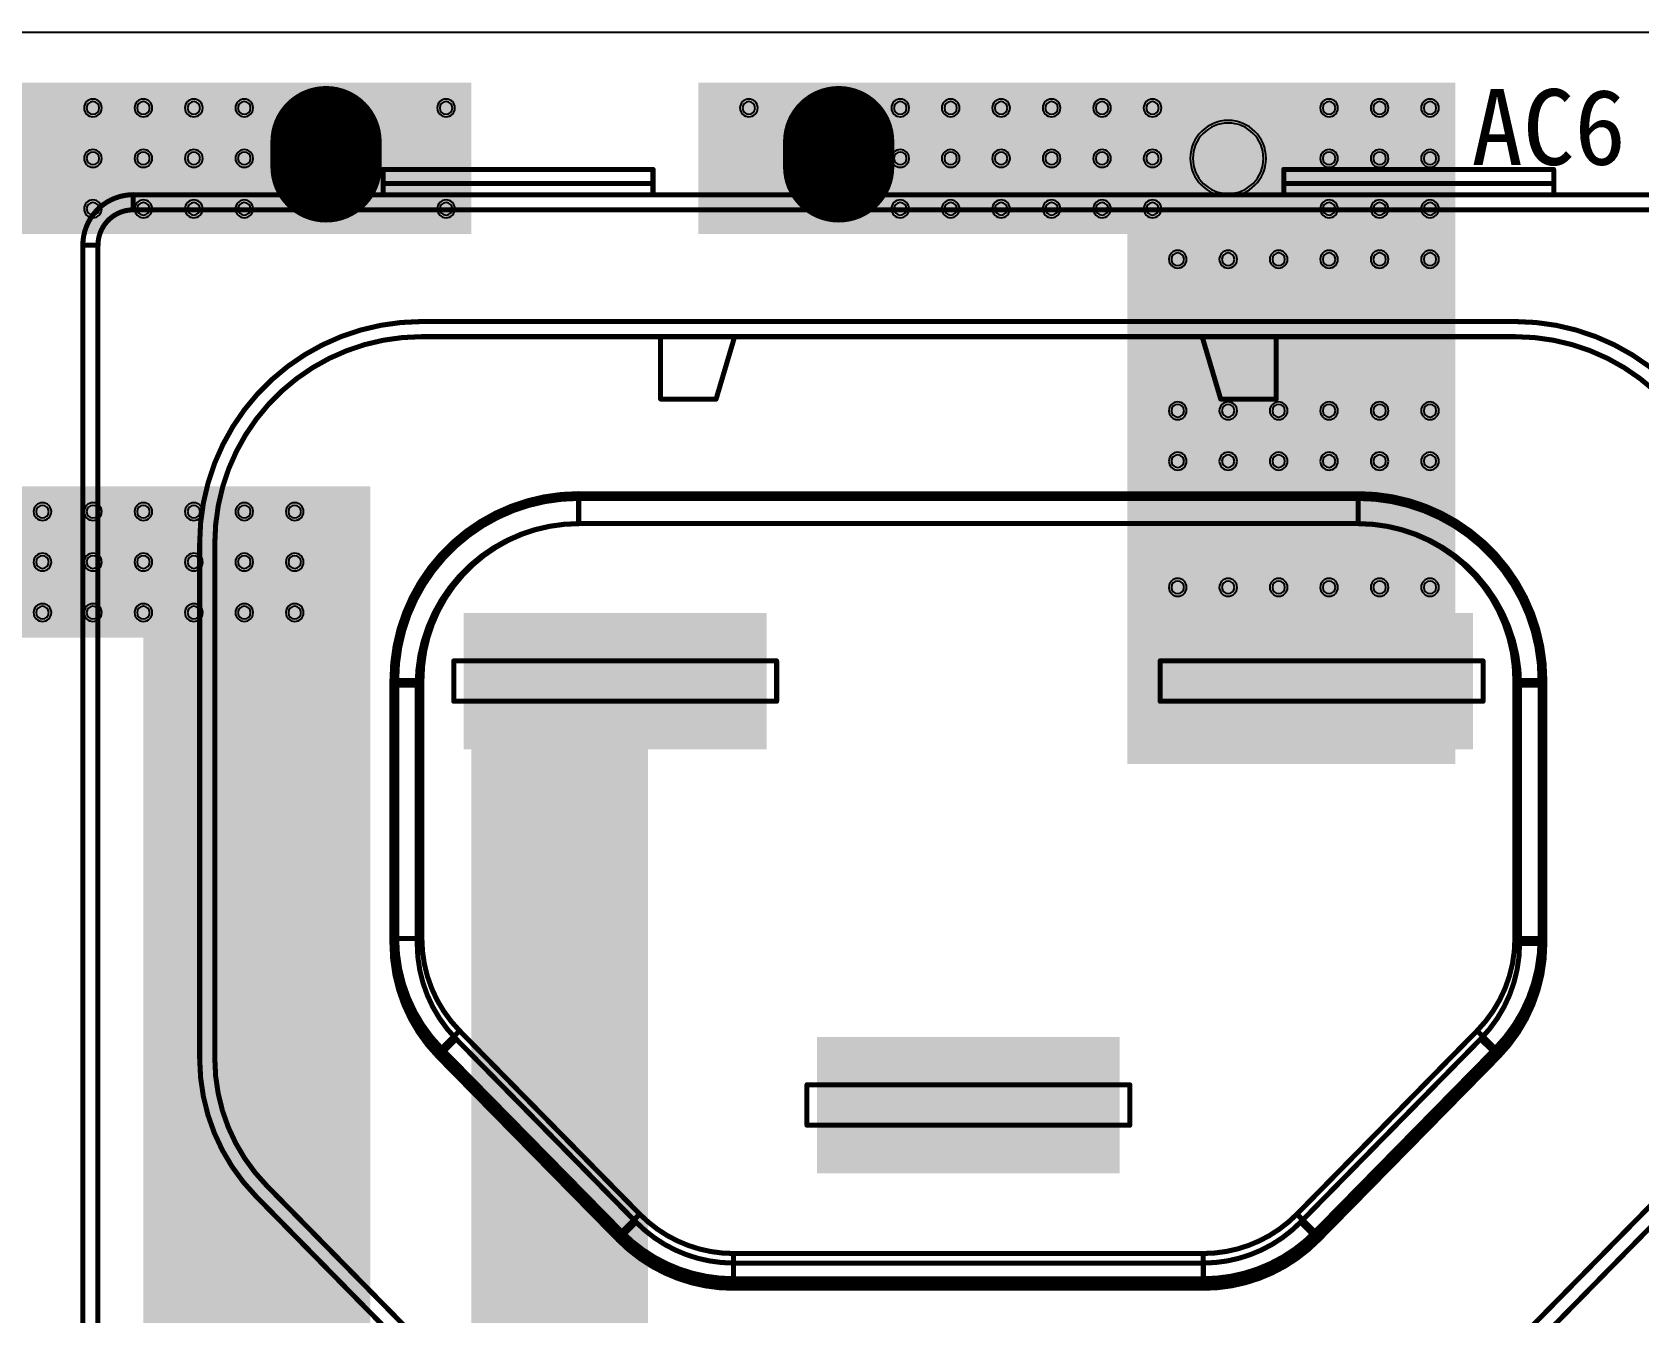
# Model space of a CAD drawing. Header units: inches. Extents: x 32166 to 66782, y 2386 to 7162.
# Drawn here: x 33963.9 to 34107.2, y 3851.2 to 3965.4 of the extents above; entities that cross this region are included whole.
import ezdxf

# ---------------------------------------------------------------- set-up
doc = ezdxf.new("R2010")
doc.units = ezdxf.units.IN
doc.header["$LTSCALE"] = 0.64311
doc.header["$MEASUREMENT"] = 0
for name, color, linetype in [('KEEPOUTLAYER', 6, 'CONTINUOUS'), ('MULTILAYER', 9, 'CONTINUOUS'), ('TOPLAYER', 1, 'CONTINUOUS'), ('TOPOVERLAY', 2, 'CONTINUOUS'), ('TOPSOLDER', 216, 'CONTINUOUS')]:
    doc.layers.add(name, color=color, linetype=linetype)
doc.styles.get("Standard").update_dxf_attribs({"font": 'txt', "width": 0.8})

msp = doc.modelspace()

# ---------------------------------------------------------------- linework, layer by layer
at = {"layer": 'KEEPOUTLAYER'}
msp.add_line((32666.61, 3965.35), (34174.11, 3965.35), dxfattribs=at)
at = {"layer": 'MULTILAYER'}
for points, const_width in [([(33990.15, 3955.59), (33990.15, 3953.34)], 9), ([(34035.87, 3955.59), (34035.87, 3953.34)], 9), ([(33993.44, 3953.79), (33993.44, 3955.14)], 2.25)]:
    msp.add_lwpolyline(points, dxfattribs=dict(at, const_width=const_width))
for points, const_width in [([(33987.9, 3955.59, 1), (33992.4, 3955.59, 1)], 4.5), ([(34033.62, 3955.59, 1), (34038.12, 3955.59, 1)], 4.5), ([(33987.9, 3953.34, 1), (33992.4, 3953.34, 1)], 4.5), ([(34033.62, 3953.34, 1), (34038.12, 3953.34, 1)], 4.5), ([(33992.88, 3955.14, 1), (33994, 3955.14, 1)], 1.12), ([(33992.88, 3953.79, 1), (33994, 3953.79, 1)], 1.12)]:
    msp.add_lwpolyline(points, format="xyb", close=True, dxfattribs=dict(at, const_width=const_width))
for centre, radius, start, end in [((33969.36, 3958.6), 0.562, 0, 180), ((33969.36, 3958.6), 0.562, 180, 0), ((33973.86, 3958.6), 0.562, 0, 180), ((33973.86, 3958.6), 0.562, 180, 0), ((33978.36, 3958.6), 0.562, 0, 180), ((33978.36, 3958.6), 0.562, 180, 0), ((33982.86, 3958.6), 0.562, 0, 180), ((33982.86, 3958.6), 0.562, 180, 0), ((34000.86, 3958.6), 0.562, 0, 180), ((34000.86, 3958.6), 0.562, 180, 0), ((34027.86, 3958.6), 0.562, 0, 180), ((34027.86, 3958.6), 0.562, 180, 0), ((34041.36, 3958.6), 0.562, 0, 180), ((34041.36, 3958.6), 0.562, 180, 0), ((34045.86, 3958.6), 0.562, 0, 180), ((34045.86, 3958.6), 0.562, 180, 0), ((34050.36, 3958.6), 0.562, 0, 180), ((34050.36, 3958.6), 0.562, 180, 0), ((34054.86, 3958.6), 0.562, 0, 180), ((34054.86, 3958.6), 0.562, 180, 0), ((34059.36, 3958.6), 0.562, 0, 180), ((34059.36, 3958.6), 0.562, 180, 0), ((34063.86, 3958.6), 0.562, 0, 180), ((34063.86, 3958.6), 0.562, 180, 0), ((34079.61, 3958.6), 0.562, 0, 180), ((34079.61, 3958.6), 0.562, 180, 0), ((34084.11, 3958.6), 0.562, 0, 180), ((34084.11, 3958.6), 0.562, 180, 0), ((34088.61, 3958.6), 0.562, 0, 180), ((34088.61, 3958.6), 0.562, 180, 0), ((34070.61, 3954.1), 3.15, 0, 180), ((33969.36, 3954.1), 0.562, 0, 180), ((33969.36, 3954.1), 0.562, 180, 0), ((33973.86, 3954.1), 0.562, 0, 180), ((33973.86, 3954.1), 0.562, 180, 0), ((33978.36, 3954.1), 0.562, 0, 180), ((33978.36, 3954.1), 0.562, 180, 0), ((33982.86, 3954.1), 0.562, 0, 180), ((33982.86, 3954.1), 0.562, 180, 0), ((34041.36, 3954.1), 0.562, 0, 180), ((34041.36, 3954.1), 0.562, 180, 0), ((34045.86, 3954.1), 0.562, 0, 180), ((34045.86, 3954.1), 0.562, 180, 0), ((34050.36, 3954.1), 0.562, 0, 180), ((34050.36, 3954.1), 0.562, 180, 0), ((34054.86, 3954.1), 0.562, 0, 180), ((34054.86, 3954.1), 0.562, 180, 0), ((34059.36, 3954.1), 0.562, 0, 180), ((34059.36, 3954.1), 0.562, 180, 0), ((34063.86, 3954.1), 0.562, 0, 180), ((34063.86, 3954.1), 0.562, 180, 0), ((34070.61, 3954.1), 3.15, 180, 0), ((34079.61, 3954.1), 0.562, 0, 180), ((34079.61, 3954.1), 0.562, 180, 0), ((34084.11, 3954.1), 0.562, 0, 180), ((34084.11, 3954.1), 0.562, 180, 0), ((34088.61, 3954.1), 0.562, 0, 180), ((34088.61, 3954.1), 0.562, 180, 0), ((33969.36, 3949.6), 0.562, 0, 180), ((33969.36, 3949.6), 0.562, 180, 0), ((33973.86, 3949.6), 0.562, 0, 180), ((33973.86, 3949.6), 0.562, 180, 0), ((33978.36, 3949.6), 0.562, 0, 180), ((33978.36, 3949.6), 0.562, 180, 0), ((33982.86, 3949.6), 0.562, 0, 180), ((33982.86, 3949.6), 0.562, 180, 0), ((34000.86, 3949.6), 0.562, 0, 180), ((34000.86, 3949.6), 0.562, 180, 0), ((34041.36, 3949.6), 0.562, 0, 180), ((34041.36, 3949.6), 0.562, 180, 0), ((34045.86, 3949.6), 0.562, 0, 180), ((34045.86, 3949.6), 0.562, 180, 0), ((34050.36, 3949.6), 0.562, 0, 180), ((34050.36, 3949.6), 0.562, 180, 0), ((34054.86, 3949.6), 0.562, 0, 180), ((34054.86, 3949.6), 0.562, 180, 0), ((34059.36, 3949.6), 0.562, 0, 180), ((34059.36, 3949.6), 0.562, 180, 0), ((34063.86, 3949.6), 0.562, 0, 180), ((34063.86, 3949.6), 0.562, 180, 0), ((34079.61, 3949.6), 0.562, 0, 180), ((34079.61, 3949.6), 0.562, 180, 0), ((34084.11, 3949.6), 0.562, 0, 180), ((34084.11, 3949.6), 0.562, 180, 0), ((34088.61, 3949.6), 0.562, 0, 180), ((34088.61, 3949.6), 0.562, 180, 0), ((34066.11, 3945.1), 0.562, 0, 180), ((34066.11, 3945.1), 0.562, 180, 0), ((34070.61, 3945.1), 0.562, 0, 180), ((34070.61, 3945.1), 0.562, 180, 0), ((34075.11, 3945.1), 0.562, 0, 180), ((34075.11, 3945.1), 0.562, 180, 0), ((34079.61, 3945.1), 0.562, 0, 180), ((34079.61, 3945.1), 0.562, 180, 0), ((34084.11, 3945.1), 0.562, 0, 180), ((34084.11, 3945.1), 0.562, 180, 0), ((34088.61, 3945.1), 0.562, 0, 180), ((34088.61, 3945.1), 0.562, 180, 0), ((34066.11, 3931.6), 0.562, 0, 180), ((34070.61, 3931.6), 0.562, 0, 180), ((34075.11, 3931.6), 0.562, 0, 180), ((34079.61, 3931.6), 0.562, 0, 180), ((34084.11, 3931.6), 0.562, 0, 180), ((34088.61, 3931.6), 0.562, 0, 180), ((34066.11, 3931.6), 0.562, 180, 0), ((34070.61, 3931.6), 0.562, 180, 0), ((34075.11, 3931.6), 0.562, 180, 0), ((34079.61, 3931.6), 0.562, 180, 0), ((34084.11, 3931.6), 0.562, 180, 0), ((34088.61, 3931.6), 0.562, 180, 0), ((34066.11, 3927.1), 0.562, 0, 180), ((34066.11, 3927.1), 0.562, 180, 0), ((34070.61, 3927.1), 0.562, 0, 180), ((34070.61, 3927.1), 0.562, 180, 0), ((34075.11, 3927.1), 0.562, 0, 180), ((34075.11, 3927.1), 0.562, 180, 0), ((34079.61, 3927.1), 0.562, 0, 180), ((34079.61, 3927.1), 0.562, 180, 0), ((34084.11, 3927.1), 0.562, 0, 180), ((34084.11, 3927.1), 0.562, 180, 0), ((34088.61, 3927.1), 0.562, 0, 180), ((34088.61, 3927.1), 0.562, 180, 0), ((33964.86, 3922.6), 0.562, 0, 180), ((33964.86, 3922.6), 0.562, 180, 0), ((33969.36, 3922.6), 0.562, 0, 180), ((33969.36, 3922.6), 0.562, 180, 0), ((33973.86, 3922.6), 0.562, 0, 180), ((33973.86, 3922.6), 0.562, 180, 0), ((33978.36, 3922.6), 0.562, 0, 180), ((33978.36, 3922.6), 0.562, 180, 0), ((33982.86, 3922.6), 0.562, 0, 180), ((33982.86, 3922.6), 0.562, 180, 0), ((33987.36, 3922.6), 0.562, 0, 180), ((33987.36, 3922.6), 0.562, 180, 0), ((33964.86, 3918.1), 0.562, 0, 180), ((33964.86, 3918.1), 0.562, 180, 0), ((33969.36, 3918.1), 0.562, 0, 180), ((33969.36, 3918.1), 0.562, 180, 0), ((33973.86, 3918.1), 0.562, 0, 180), ((33973.86, 3918.1), 0.562, 180, 0), ((33978.36, 3918.1), 0.562, 0, 180), ((33978.36, 3918.1), 0.562, 180, 0), ((33982.86, 3918.1), 0.562, 0, 180), ((33982.86, 3918.1), 0.562, 180, 0), ((33987.36, 3918.1), 0.562, 0, 180), ((33987.36, 3918.1), 0.562, 180, 0), ((34066.11, 3915.85), 0.562, 0, 180), ((34070.61, 3915.85), 0.562, 0, 180), ((34075.11, 3915.85), 0.562, 0, 180), ((34079.61, 3915.85), 0.562, 0, 180), ((34084.11, 3915.85), 0.562, 0, 180), ((34088.61, 3915.85), 0.562, 0, 180), ((34066.11, 3915.85), 0.562, 180, 0), ((34070.61, 3915.85), 0.562, 180, 0), ((34075.11, 3915.85), 0.562, 180, 0), ((34079.61, 3915.85), 0.562, 180, 0), ((34084.11, 3915.85), 0.562, 180, 0), ((34088.61, 3915.85), 0.562, 180, 0), ((33964.86, 3913.6), 0.562, 0, 180), ((33964.86, 3913.6), 0.562, 180, 0), ((33969.36, 3913.6), 0.562, 0, 180), ((33969.36, 3913.6), 0.562, 180, 0), ((33973.86, 3913.6), 0.562, 0, 180), ((33973.86, 3913.6), 0.562, 180, 0), ((33978.36, 3913.6), 0.562, 0, 180), ((33978.36, 3913.6), 0.562, 180, 0), ((33982.86, 3913.6), 0.562, 0, 180), ((33982.86, 3913.6), 0.562, 180, 0), ((33987.36, 3913.6), 0.562, 0, 180), ((33987.36, 3913.6), 0.562, 180, 0)]:
    msp.add_arc(centre, radius, start, end, dxfattribs=at)
for points in [[(34028.99, 3913.11), (34002.89, 3913.11), (34028.99, 3901.86), (34002.89, 3901.86)], [(34091.99, 3913.11), (34065.89, 3913.11), (34091.99, 3901.86), (34065.89, 3901.86)], [(34034.39, 3864.06), (34060.49, 3864.06), (34034.39, 3875.31), (34060.49, 3875.31)]]:
    msp.add_solid(points, dxfattribs=at)
at = {"layer": 'TOPLAYER'}
for points, const_width in [([(33990.15, 3955.59), (33990.15, 3953.34)], 9), ([(34035.87, 3955.59), (34035.87, 3953.34)], 9), ([(33993.44, 3953.79), (33993.44, 3955.14)], 2.25)]:
    msp.add_lwpolyline(points, dxfattribs=dict(at, const_width=const_width))
for points, const_width in [([(33987.9, 3955.59, 1), (33992.4, 3955.59, 1)], 4.5), ([(34033.62, 3955.59, 1), (34038.12, 3955.59, 1)], 4.5), ([(33987.9, 3953.34, 1), (33992.4, 3953.34, 1)], 4.5), ([(34033.62, 3953.34, 1), (34038.12, 3953.34, 1)], 4.5), ([(33992.88, 3955.14, 1), (33994, 3955.14, 1)], 1.12), ([(33992.88, 3953.79, 1), (33994, 3953.79, 1)], 1.12)]:
    msp.add_lwpolyline(points, format="xyb", close=True, dxfattribs=dict(at, const_width=const_width))
for centre, radius, start, end in [((33969.36, 3958.6), 0.562, 0, 180), ((33969.36, 3958.6), 0.562, 180, 0), ((33973.86, 3958.6), 0.562, 0, 180), ((33973.86, 3958.6), 0.562, 180, 0), ((33978.36, 3958.6), 0.562, 0, 180), ((33978.36, 3958.6), 0.562, 180, 0), ((33982.86, 3958.6), 0.562, 0, 180), ((33982.86, 3958.6), 0.562, 180, 0), ((34000.86, 3958.6), 0.562, 0, 180), ((34000.86, 3958.6), 0.562, 180, 0), ((34027.86, 3958.6), 0.562, 0, 180), ((34027.86, 3958.6), 0.562, 180, 0), ((34041.36, 3958.6), 0.562, 0, 180), ((34041.36, 3958.6), 0.562, 180, 0), ((34045.86, 3958.6), 0.562, 0, 180), ((34045.86, 3958.6), 0.562, 180, 0), ((34050.36, 3958.6), 0.562, 0, 180), ((34050.36, 3958.6), 0.562, 180, 0), ((34054.86, 3958.6), 0.562, 0, 180), ((34054.86, 3958.6), 0.562, 180, 0), ((34059.36, 3958.6), 0.562, 0, 180), ((34059.36, 3958.6), 0.562, 180, 0), ((34063.86, 3958.6), 0.562, 0, 180), ((34063.86, 3958.6), 0.562, 180, 0), ((34079.61, 3958.6), 0.562, 0, 180), ((34079.61, 3958.6), 0.562, 180, 0), ((34084.11, 3958.6), 0.562, 0, 180), ((34084.11, 3958.6), 0.562, 180, 0), ((34088.61, 3958.6), 0.562, 0, 180), ((34088.61, 3958.6), 0.562, 180, 0), ((34070.61, 3954.1), 3.15, 0, 180), ((33969.36, 3954.1), 0.562, 0, 180), ((33969.36, 3954.1), 0.562, 180, 0), ((33973.86, 3954.1), 0.562, 0, 180), ((33973.86, 3954.1), 0.562, 180, 0), ((33978.36, 3954.1), 0.562, 0, 180), ((33978.36, 3954.1), 0.562, 180, 0), ((33982.86, 3954.1), 0.562, 0, 180), ((33982.86, 3954.1), 0.562, 180, 0), ((34041.36, 3954.1), 0.562, 0, 180), ((34041.36, 3954.1), 0.562, 180, 0), ((34045.86, 3954.1), 0.562, 0, 180), ((34045.86, 3954.1), 0.562, 180, 0), ((34050.36, 3954.1), 0.562, 0, 180), ((34050.36, 3954.1), 0.562, 180, 0), ((34054.86, 3954.1), 0.562, 0, 180), ((34054.86, 3954.1), 0.562, 180, 0), ((34059.36, 3954.1), 0.562, 0, 180), ((34059.36, 3954.1), 0.562, 180, 0), ((34063.86, 3954.1), 0.562, 0, 180), ((34063.86, 3954.1), 0.562, 180, 0), ((34070.61, 3954.1), 3.15, 180, 0), ((34079.61, 3954.1), 0.562, 0, 180), ((34079.61, 3954.1), 0.562, 180, 0), ((34084.11, 3954.1), 0.562, 0, 180), ((34084.11, 3954.1), 0.562, 180, 0), ((34088.61, 3954.1), 0.562, 0, 180), ((34088.61, 3954.1), 0.562, 180, 0), ((33969.36, 3949.6), 0.562, 0, 180), ((33969.36, 3949.6), 0.562, 180, 0), ((33973.86, 3949.6), 0.562, 0, 180), ((33973.86, 3949.6), 0.562, 180, 0), ((33978.36, 3949.6), 0.562, 0, 180), ((33978.36, 3949.6), 0.562, 180, 0), ((33982.86, 3949.6), 0.562, 0, 180), ((33982.86, 3949.6), 0.562, 180, 0), ((34000.86, 3949.6), 0.562, 0, 180), ((34000.86, 3949.6), 0.562, 180, 0), ((34041.36, 3949.6), 0.562, 0, 180), ((34041.36, 3949.6), 0.562, 180, 0), ((34045.86, 3949.6), 0.562, 0, 180), ((34045.86, 3949.6), 0.562, 180, 0), ((34050.36, 3949.6), 0.562, 0, 180), ((34050.36, 3949.6), 0.562, 180, 0), ((34054.86, 3949.6), 0.562, 0, 180), ((34054.86, 3949.6), 0.562, 180, 0), ((34059.36, 3949.6), 0.562, 0, 180), ((34059.36, 3949.6), 0.562, 180, 0), ((34063.86, 3949.6), 0.562, 0, 180), ((34063.86, 3949.6), 0.562, 180, 0), ((34079.61, 3949.6), 0.562, 0, 180), ((34079.61, 3949.6), 0.562, 180, 0), ((34084.11, 3949.6), 0.562, 0, 180), ((34084.11, 3949.6), 0.562, 180, 0), ((34088.61, 3949.6), 0.562, 0, 180), ((34088.61, 3949.6), 0.562, 180, 0), ((34066.11, 3945.1), 0.562, 0, 180), ((34066.11, 3945.1), 0.562, 180, 0), ((34070.61, 3945.1), 0.562, 0, 180), ((34070.61, 3945.1), 0.562, 180, 0), ((34075.11, 3945.1), 0.562, 0, 180), ((34075.11, 3945.1), 0.562, 180, 0), ((34079.61, 3945.1), 0.562, 0, 180), ((34079.61, 3945.1), 0.562, 180, 0), ((34084.11, 3945.1), 0.562, 0, 180), ((34084.11, 3945.1), 0.562, 180, 0), ((34088.61, 3945.1), 0.562, 0, 180), ((34088.61, 3945.1), 0.562, 180, 0), ((34066.11, 3931.6), 0.562, 0, 180), ((34070.61, 3931.6), 0.562, 0, 180), ((34075.11, 3931.6), 0.562, 0, 180), ((34079.61, 3931.6), 0.562, 0, 180), ((34084.11, 3931.6), 0.562, 0, 180), ((34088.61, 3931.6), 0.562, 0, 180), ((34066.11, 3931.6), 0.562, 180, 0), ((34070.61, 3931.6), 0.562, 180, 0), ((34075.11, 3931.6), 0.562, 180, 0), ((34079.61, 3931.6), 0.562, 180, 0), ((34084.11, 3931.6), 0.562, 180, 0), ((34088.61, 3931.6), 0.562, 180, 0), ((34066.11, 3927.1), 0.562, 0, 180), ((34066.11, 3927.1), 0.562, 180, 0), ((34070.61, 3927.1), 0.562, 0, 180), ((34070.61, 3927.1), 0.562, 180, 0), ((34075.11, 3927.1), 0.562, 0, 180), ((34075.11, 3927.1), 0.562, 180, 0), ((34079.61, 3927.1), 0.562, 0, 180), ((34079.61, 3927.1), 0.562, 180, 0), ((34084.11, 3927.1), 0.562, 0, 180), ((34084.11, 3927.1), 0.562, 180, 0), ((34088.61, 3927.1), 0.562, 0, 180), ((34088.61, 3927.1), 0.562, 180, 0), ((33964.86, 3922.6), 0.562, 0, 180), ((33964.86, 3922.6), 0.562, 180, 0), ((33969.36, 3922.6), 0.562, 0, 180), ((33969.36, 3922.6), 0.562, 180, 0), ((33973.86, 3922.6), 0.562, 0, 180), ((33973.86, 3922.6), 0.562, 180, 0), ((33978.36, 3922.6), 0.562, 0, 180), ((33978.36, 3922.6), 0.562, 180, 0), ((33982.86, 3922.6), 0.562, 0, 180), ((33982.86, 3922.6), 0.562, 180, 0), ((33987.36, 3922.6), 0.562, 0, 180), ((33987.36, 3922.6), 0.562, 180, 0), ((33964.86, 3918.1), 0.562, 0, 180), ((33964.86, 3918.1), 0.562, 180, 0), ((33969.36, 3918.1), 0.562, 0, 180), ((33969.36, 3918.1), 0.562, 180, 0), ((33973.86, 3918.1), 0.562, 0, 180), ((33973.86, 3918.1), 0.562, 180, 0), ((33978.36, 3918.1), 0.562, 0, 180), ((33978.36, 3918.1), 0.562, 180, 0), ((33982.86, 3918.1), 0.562, 0, 180), ((33982.86, 3918.1), 0.562, 180, 0), ((33987.36, 3918.1), 0.562, 0, 180), ((33987.36, 3918.1), 0.562, 180, 0), ((34066.11, 3915.85), 0.562, 0, 180), ((34070.61, 3915.85), 0.562, 0, 180), ((34075.11, 3915.85), 0.562, 0, 180), ((34079.61, 3915.85), 0.562, 0, 180), ((34084.11, 3915.85), 0.562, 0, 180), ((34088.61, 3915.85), 0.562, 0, 180), ((34066.11, 3915.85), 0.562, 180, 0), ((34070.61, 3915.85), 0.562, 180, 0), ((34075.11, 3915.85), 0.562, 180, 0), ((34079.61, 3915.85), 0.562, 180, 0), ((34084.11, 3915.85), 0.562, 180, 0), ((34088.61, 3915.85), 0.562, 180, 0), ((33964.86, 3913.6), 0.562, 0, 180), ((33964.86, 3913.6), 0.562, 180, 0), ((33969.36, 3913.6), 0.562, 0, 180), ((33969.36, 3913.6), 0.562, 180, 0), ((33973.86, 3913.6), 0.562, 0, 180), ((33973.86, 3913.6), 0.562, 180, 0), ((33978.36, 3913.6), 0.562, 0, 180), ((33978.36, 3913.6), 0.562, 180, 0), ((33982.86, 3913.6), 0.562, 0, 180), ((33982.86, 3913.6), 0.562, 180, 0), ((33987.36, 3913.6), 0.562, 0, 180), ((33987.36, 3913.6), 0.562, 180, 0)]:
    msp.add_arc(centre, radius, start, end, dxfattribs=at)
for points in [[(33877.11, 3947.35), (34003.11, 3947.35), (33877.11, 3960.85), (34003.11, 3960.85)], [(34023.36, 3947.35), (34063.86, 3947.35), (34023.36, 3960.85), (34063.86, 3960.85)], [(34061.61, 3900.1), (34090.86, 3900.1), (34061.61, 3960.85), (34090.86, 3960.85)], [(33949.11, 3911.35), (33987.36, 3911.35), (33949.11, 3924.85), (33987.36, 3924.85)], [(33973.86, 3798.85), (33994.11, 3798.85), (33973.86, 3924.85), (33994.11, 3924.85)], [(34028.99, 3913.11), (34002.89, 3913.11), (34028.99, 3901.86), (34002.89, 3901.86)], [(34091.99, 3913.11), (34065.89, 3913.11), (34091.99, 3901.86), (34065.89, 3901.86)], [(34003.11, 3798.85), (34018.86, 3798.85), (34003.11, 3911.35), (34018.86, 3911.35)], [(34034.39, 3864.06), (34060.49, 3864.06), (34034.39, 3875.31), (34060.49, 3875.31)]]:
    msp.add_solid(points, dxfattribs=at)
at = {"layer": 'TOPOVERLAY', "const_width": 0.45}
for points in [[(33995.24, 3950.86), (33995.24, 3953.11)], [(33995.24, 3953.11), (34019.31, 3953.11)], [(34019.31, 3950.86), (34019.31, 3953.11)], [(34075.56, 3950.86), (34075.56, 3953.11)], [(34075.56, 3953.11), (34099.64, 3953.11)], [(34099.64, 3950.86), (34099.64, 3953.11)], [(33972.96, 3949.51), (33972.96, 3950.86)], [(33972.96, 3950.86), (34121.91, 3950.86)], [(33995.24, 3951.85), (34019.31, 3951.85)], [(34075.56, 3951.85), (34099.64, 3951.85)], [(33972.96, 3949.51), (34121.91, 3949.51)], [(33968.46, 3831.61), (33968.46, 3946.36)], [(33968.46, 3946.36), (33969.81, 3946.36)], [(33969.81, 3831.61), (33969.81, 3946.36)], [(33998.66, 3939.55), (34096.22, 3939.55)], [(33998.66, 3938.2), (34096.22, 3938.2)], [(34019.99, 3932.64), (34019.99, 3938.13)], [(34024.94, 3932.64), (34026.57, 3938.13)], [(34068.31, 3938.13), (34069.94, 3932.64)], [(34074.89, 3932.64), (34074.89, 3938.13)], [(34019.99, 3932.64), (34024.94, 3932.64)], [(34069.94, 3932.64), (34074.89, 3932.64)], [(34012.68, 3921.53), (34012.68, 3924.2)], [(34012.68, 3924.2), (34082.2, 3924.2)], [(34012.68, 3923.78), (34082.2, 3923.78)], [(34012.68, 3921.53), (34012.68, 3923.78)], [(34012.68, 3923.78), (34082.2, 3923.78)], [(34082.2, 3921.53), (34082.2, 3924.2)], [(34082.2, 3921.53), (34082.2, 3923.78)], [(34012.68, 3921.53), (34082.2, 3921.53)], [(34012.68, 3921.53), (34082.2, 3921.53)], [(33978.88, 3873.83), (33978.88, 3919.77)], [(33980.23, 3873.83), (33980.23, 3919.77)], [(34001.54, 3905.69), (34001.54, 3909.29)], [(34001.54, 3909.29), (34030.34, 3909.29)], [(34030.34, 3905.69), (34030.34, 3909.29)], [(34064.54, 3905.69), (34064.54, 3909.29)], [(34064.54, 3909.29), (34093.34, 3909.29)], [(34093.34, 3905.69), (34093.34, 3909.29)], [(33996.03, 3884.53), (33996.03, 3907.55)], [(33996.03, 3907.55), (33998.7, 3907.55)], [(33996.45, 3884.53), (33996.45, 3907.55)], [(33998.7, 3884.53), (33998.7, 3907.55)], [(34096.18, 3884.53), (34096.18, 3907.55)], [(34096.18, 3907.55), (34098.85, 3907.55)], [(34098.43, 3884.53), (34098.43, 3907.55)], [(34098.85, 3884.53), (34098.85, 3907.55)], [(33996.03, 3884.09), (33996.03, 3907.13)], [(33996.03, 3907.13), (33998.28, 3907.13)], [(33998.28, 3884.09), (33998.28, 3907.13)], [(34096.6, 3884.09), (34096.6, 3907.13)], [(34096.6, 3907.13), (34098.85, 3907.13)], [(34098.85, 3884.09), (34098.85, 3907.13)], [(34001.54, 3905.69), (34030.34, 3905.69)], [(34064.54, 3905.69), (34093.34, 3905.69)], [(33996.03, 3884.53), (33998.7, 3884.53)], [(34096.18, 3884.53), (34098.85, 3884.53)], [(34096.6, 3884.09), (34098.85, 3884.09)], [(34000.15, 3874.44), (34002.06, 3876.31)], [(34002.06, 3876.31), (34018.13, 3859.96)], [(34076.74, 3859.96), (34092.81, 3876.31)], [(34092.81, 3876.31), (34094.72, 3874.44)], [(34000.15, 3873.99), (34001.76, 3875.57)], [(34000.46, 3874.73), (34016.53, 3858.38)], [(34001.76, 3875.57), (34017.81, 3859.24)], [(34077.06, 3859.24), (34093.12, 3875.57)], [(34078.35, 3858.38), (34094.42, 3874.73)], [(34093.12, 3875.57), (34094.72, 3873.99)], [(34000.15, 3874.44), (34016.23, 3858.08)], [(34000.15, 3873.99), (34016.21, 3857.66)], [(34078.65, 3858.08), (34094.72, 3874.44)], [(34078.67, 3857.66), (34094.72, 3873.99)], [(34033.04, 3867.89), (34033.04, 3871.49)], [(34033.04, 3871.49), (34061.84, 3871.49)], [(34061.84, 3867.89), (34061.84, 3871.49)], [(34033.04, 3867.89), (34061.84, 3867.89)], [(33984.87, 3862.49), (34002.43, 3844.62)], [(34092.44, 3844.62), (34110.01, 3862.49)], [(33983.91, 3861.55), (34001.47, 3843.67)], [(34093.41, 3843.67), (34110.97, 3861.55)], [(34016.21, 3857.66), (34017.81, 3859.24)], [(34016.23, 3858.08), (34018.13, 3859.96)], [(34076.74, 3859.96), (34078.65, 3858.08)], [(34077.06, 3859.24), (34078.67, 3857.66)], [(34026.5, 3853.78), (34026.5, 3856.45)], [(34026.5, 3856.45), (34068.38, 3856.45)], [(34068.38, 3853.78), (34068.38, 3856.45)], [(34026.48, 3853.35), (34026.48, 3855.6)], [(34026.48, 3855.6), (34068.4, 3855.6)], [(34068.4, 3853.35), (34068.4, 3855.6)], [(34026.48, 3853.35), (34068.4, 3853.35)], [(34026.5, 3854.2), (34068.38, 3854.2)], [(34026.5, 3853.78), (34068.38, 3853.78)]]:
    msp.add_lwpolyline(points, dxfattribs=at)
at = {"layer": 'TOPOVERLAY', "const_width": 0.225}
for points in [[(33995.13, 3953.11, 1), (33995.35, 3953.11, 1)], [(33995.13, 3953.11, 1), (33995.35, 3953.11, 1)], [(34019.2, 3953.11, 1), (34019.43, 3953.11, 1)], [(34019.2, 3953.11, 1), (34019.43, 3953.11, 1)], [(34075.45, 3953.11, 1), (34075.68, 3953.11, 1)], [(34075.45, 3953.11, 1), (34075.68, 3953.11, 1)], [(34099.53, 3953.11, 1), (34099.75, 3953.11, 1)], [(34099.53, 3953.11, 1), (34099.75, 3953.11, 1)], [(33972.85, 3950.86, 1), (33973.08, 3950.86, 1)], [(33972.85, 3950.86, 1), (33973.08, 3950.86, 1)], [(33972.85, 3950.86, 1), (33973.08, 3950.86, 1)], [(33995.13, 3951.85, 1), (33995.35, 3951.85, 1)], [(33995.13, 3950.86, 1), (33995.35, 3950.86, 1)], [(34019.2, 3951.85, 1), (34019.43, 3951.85, 1)], [(34019.2, 3950.86, 1), (34019.43, 3950.86, 1)], [(34075.45, 3951.85, 1), (34075.68, 3951.85, 1)], [(34075.45, 3950.86, 1), (34075.68, 3950.86, 1)], [(34099.53, 3951.85, 1), (34099.75, 3951.85, 1)], [(34099.53, 3950.86, 1), (34099.75, 3950.86, 1)], [(33972.85, 3949.51, 1), (33973.08, 3949.51, 1)], [(33972.85, 3949.51, 1), (33973.08, 3949.51, 1)], [(33972.85, 3949.51, 1), (33973.08, 3949.51, 1)], [(33968.35, 3946.36, 1), (33968.58, 3946.36, 1)], [(33968.35, 3946.36, 1), (33968.58, 3946.36, 1)], [(33968.35, 3946.36, 1), (33968.58, 3946.36, 1)], [(33969.7, 3946.36, 1), (33969.93, 3946.36, 1)], [(33969.7, 3946.36, 1), (33969.93, 3946.36, 1)], [(33969.7, 3946.36, 1), (33969.93, 3946.36, 1)], [(33998.55, 3939.55, 1), (33998.77, 3939.55, 1)], [(33998.55, 3939.55, 1), (33998.77, 3939.55, 1)], [(34096.11, 3939.55, 1), (34096.33, 3939.55, 1)], [(34096.11, 3939.55, 1), (34096.33, 3939.55, 1)], [(33998.55, 3938.2, 1), (33998.77, 3938.2, 1)], [(33998.55, 3938.2, 1), (33998.77, 3938.2, 1)], [(34019.88, 3938.13, 1), (34020.1, 3938.13, 1)], [(34026.45, 3938.13, 1), (34026.68, 3938.13, 1)], [(34068.2, 3938.13, 1), (34068.42, 3938.13, 1)], [(34074.78, 3938.13, 1), (34075, 3938.13, 1)], [(34096.11, 3938.2, 1), (34096.33, 3938.2, 1)], [(34096.11, 3938.2, 1), (34096.33, 3938.2, 1)], [(34019.88, 3932.64, 1), (34020.1, 3932.64, 1)], [(34019.88, 3932.64, 1), (34020.1, 3932.64, 1)], [(34024.83, 3932.64, 1), (34025.05, 3932.64, 1)], [(34024.83, 3932.64, 1), (34025.05, 3932.64, 1)], [(34069.83, 3932.64, 1), (34070.05, 3932.64, 1)], [(34069.83, 3932.64, 1), (34070.05, 3932.64, 1)], [(34074.78, 3932.64, 1), (34075, 3932.64, 1)], [(34074.78, 3932.64, 1), (34075, 3932.64, 1)], [(34012.56, 3924.2, 1), (34012.79, 3924.2, 1)], [(34012.56, 3924.2, 1), (34012.79, 3924.2, 1)], [(34012.56, 3924.2, 1), (34012.79, 3924.2, 1)], [(34012.56, 3923.78, 1), (34012.79, 3923.78, 1)], [(34012.56, 3923.78, 1), (34012.79, 3923.78, 1)], [(34012.56, 3923.78, 1), (34012.79, 3923.78, 1)], [(34012.56, 3923.78, 1), (34012.79, 3923.78, 1)], [(34012.56, 3923.78, 1), (34012.79, 3923.78, 1)], [(34082.09, 3924.2, 1), (34082.31, 3924.2, 1)], [(34082.09, 3924.2, 1), (34082.31, 3924.2, 1)], [(34082.09, 3924.2, 1), (34082.31, 3924.2, 1)], [(34082.09, 3923.78, 1), (34082.31, 3923.78, 1)], [(34082.09, 3923.78, 1), (34082.31, 3923.78, 1)], [(34082.09, 3923.78, 1), (34082.31, 3923.78, 1)], [(34082.09, 3923.78, 1), (34082.31, 3923.78, 1)], [(34082.09, 3923.78, 1), (34082.31, 3923.78, 1)], [(34012.56, 3921.53, 1), (34012.79, 3921.53, 1)], [(34012.56, 3921.53, 1), (34012.79, 3921.53, 1)], [(34012.56, 3921.53, 1), (34012.79, 3921.53, 1)], [(34012.56, 3921.53, 1), (34012.79, 3921.53, 1)], [(34012.56, 3921.53, 1), (34012.79, 3921.53, 1)], [(34012.56, 3921.53, 1), (34012.79, 3921.53, 1)], [(34082.09, 3921.53, 1), (34082.31, 3921.53, 1)], [(34082.09, 3921.53, 1), (34082.31, 3921.53, 1)], [(34082.09, 3921.53, 1), (34082.31, 3921.53, 1)], [(34082.09, 3921.53, 1), (34082.31, 3921.53, 1)], [(34082.09, 3921.53, 1), (34082.31, 3921.53, 1)], [(34082.09, 3921.53, 1), (34082.31, 3921.53, 1)], [(33978.77, 3919.77, 1), (33978.99, 3919.77, 1)], [(33978.77, 3919.77, 1), (33978.99, 3919.77, 1)], [(33980.12, 3919.77, 1), (33980.34, 3919.77, 1)], [(33980.12, 3919.77, 1), (33980.34, 3919.77, 1)], [(34001.43, 3909.29, 1), (34001.65, 3909.29, 1)], [(34001.43, 3909.29, 1), (34001.65, 3909.29, 1)], [(34030.23, 3909.29, 1), (34030.45, 3909.29, 1)], [(34030.23, 3909.29, 1), (34030.45, 3909.29, 1)], [(34064.43, 3909.29, 1), (34064.65, 3909.29, 1)], [(34064.43, 3909.29, 1), (34064.65, 3909.29, 1)], [(34093.23, 3909.29, 1), (34093.45, 3909.29, 1)], [(34093.23, 3909.29, 1), (34093.45, 3909.29, 1)], [(33995.91, 3907.55, 1), (33996.14, 3907.55, 1)], [(33995.91, 3907.55, 1), (33996.14, 3907.55, 1)], [(33995.91, 3907.55, 1), (33996.14, 3907.55, 1)], [(33996.34, 3907.55, 1), (33996.56, 3907.55, 1)], [(33996.34, 3907.55, 1), (33996.56, 3907.55, 1)], [(33998.59, 3907.55, 1), (33998.81, 3907.55, 1)], [(33998.59, 3907.55, 1), (33998.81, 3907.55, 1)], [(33998.59, 3907.55, 1), (33998.81, 3907.55, 1)], [(34096.06, 3907.55, 1), (34096.29, 3907.55, 1)], [(34096.06, 3907.55, 1), (34096.29, 3907.55, 1)], [(34096.06, 3907.55, 1), (34096.29, 3907.55, 1)], [(34098.31, 3907.55, 1), (34098.54, 3907.55, 1)], [(34098.31, 3907.55, 1), (34098.54, 3907.55, 1)], [(34098.74, 3907.55, 1), (34098.96, 3907.55, 1)], [(34098.74, 3907.55, 1), (34098.96, 3907.55, 1)], [(34098.74, 3907.55, 1), (34098.96, 3907.55, 1)], [(33995.91, 3907.13, 1), (33996.14, 3907.13, 1)], [(33995.91, 3907.13, 1), (33996.14, 3907.13, 1)], [(33995.91, 3907.13, 1), (33996.14, 3907.13, 1)], [(33998.16, 3907.13, 1), (33998.39, 3907.13, 1)], [(33998.16, 3907.13, 1), (33998.39, 3907.13, 1)], [(33998.16, 3907.13, 1), (33998.39, 3907.13, 1)], [(34096.49, 3907.13, 1), (34096.71, 3907.13, 1)], [(34096.49, 3907.13, 1), (34096.71, 3907.13, 1)], [(34096.49, 3907.13, 1), (34096.71, 3907.13, 1)], [(34098.74, 3907.13, 1), (34098.96, 3907.13, 1)], [(34098.74, 3907.13, 1), (34098.96, 3907.13, 1)], [(34098.74, 3907.13, 1), (34098.96, 3907.13, 1)], [(34001.43, 3905.69, 1), (34001.65, 3905.69, 1)], [(34001.43, 3905.69, 1), (34001.65, 3905.69, 1)], [(34030.23, 3905.69, 1), (34030.45, 3905.69, 1)], [(34030.23, 3905.69, 1), (34030.45, 3905.69, 1)], [(34064.43, 3905.69, 1), (34064.65, 3905.69, 1)], [(34064.43, 3905.69, 1), (34064.65, 3905.69, 1)], [(34093.23, 3905.69, 1), (34093.45, 3905.69, 1)], [(34093.23, 3905.69, 1), (34093.45, 3905.69, 1)], [(33995.91, 3884.53, 1), (33996.14, 3884.53, 1)], [(33995.91, 3884.53, 1), (33996.14, 3884.53, 1)], [(33995.91, 3884.53, 1), (33996.14, 3884.53, 1)], [(33995.91, 3884.09, 1), (33996.14, 3884.09, 1)], [(33995.91, 3884.09, 1), (33996.14, 3884.09, 1)], [(33996.34, 3884.53, 1), (33996.56, 3884.53, 1)], [(33996.34, 3884.53, 1), (33996.56, 3884.53, 1)], [(33998.16, 3884.09, 1), (33998.39, 3884.09, 1)], [(33998.16, 3884.09, 1), (33998.39, 3884.09, 1)], [(33998.59, 3884.53, 1), (33998.81, 3884.53, 1)], [(33998.59, 3884.53, 1), (33998.81, 3884.53, 1)], [(33998.59, 3884.53, 1), (33998.81, 3884.53, 1)], [(34096.06, 3884.53, 1), (34096.29, 3884.53, 1)], [(34096.06, 3884.53, 1), (34096.29, 3884.53, 1)], [(34096.06, 3884.53, 1), (34096.29, 3884.53, 1)], [(34096.49, 3884.09, 1), (34096.71, 3884.09, 1)], [(34096.49, 3884.09, 1), (34096.71, 3884.09, 1)], [(34096.49, 3884.09, 1), (34096.71, 3884.09, 1)], [(34098.31, 3884.53, 1), (34098.54, 3884.53, 1)], [(34098.31, 3884.53, 1), (34098.54, 3884.53, 1)], [(34098.74, 3884.53, 1), (34098.96, 3884.53, 1)], [(34098.74, 3884.53, 1), (34098.96, 3884.53, 1)], [(34098.74, 3884.53, 1), (34098.96, 3884.53, 1)], [(34098.74, 3884.09, 1), (34098.96, 3884.09, 1)], [(34098.74, 3884.09, 1), (34098.96, 3884.09, 1)], [(34098.74, 3884.09, 1), (34098.96, 3884.09, 1)], [(34001.95, 3876.31, 1), (34002.17, 3876.31, 1)], [(34001.95, 3876.31, 1), (34002.17, 3876.31, 1)], [(34001.95, 3876.31, 1), (34002.17, 3876.31, 1)], [(34092.7, 3876.31, 1), (34092.93, 3876.31, 1)], [(34092.7, 3876.31, 1), (34092.93, 3876.31, 1)], [(34092.7, 3876.31, 1), (34092.93, 3876.31, 1)], [(34000.34, 3874.73, 1), (34000.57, 3874.73, 1)], [(34000.34, 3874.73, 1), (34000.57, 3874.73, 1)], [(34001.65, 3875.57, 1), (34001.87, 3875.57, 1)], [(34001.65, 3875.57, 1), (34001.87, 3875.57, 1)], [(34001.65, 3875.57, 1), (34001.87, 3875.57, 1)], [(34093, 3875.57, 1), (34093.23, 3875.57, 1)], [(34093, 3875.57, 1), (34093.23, 3875.57, 1)], [(34093, 3875.57, 1), (34093.23, 3875.57, 1)], [(34094.31, 3874.73, 1), (34094.53, 3874.73, 1)], [(34094.31, 3874.73, 1), (34094.53, 3874.73, 1)], [(33978.77, 3873.83, 1), (33978.99, 3873.83, 1)], [(33978.77, 3873.83, 1), (33978.99, 3873.83, 1)], [(33980.12, 3873.83, 1), (33980.34, 3873.83, 1)], [(33980.12, 3873.83, 1), (33980.34, 3873.83, 1)], [(34000.04, 3874.44, 1), (34000.27, 3874.44, 1)], [(34000.04, 3874.44, 1), (34000.27, 3874.44, 1)], [(34000.04, 3874.44, 1), (34000.27, 3874.44, 1)], [(34000.04, 3873.99, 1), (34000.27, 3873.99, 1)], [(34000.04, 3873.99, 1), (34000.27, 3873.99, 1)], [(34000.04, 3873.99, 1), (34000.27, 3873.99, 1)], [(34094.61, 3874.44, 1), (34094.83, 3874.44, 1)], [(34094.61, 3874.44, 1), (34094.83, 3874.44, 1)], [(34094.61, 3874.44, 1), (34094.83, 3874.44, 1)], [(34094.61, 3873.99, 1), (34094.83, 3873.99, 1)], [(34094.61, 3873.99, 1), (34094.83, 3873.99, 1)], [(34094.61, 3873.99, 1), (34094.83, 3873.99, 1)], [(34032.93, 3871.49, 1), (34033.15, 3871.49, 1)], [(34032.93, 3871.49, 1), (34033.15, 3871.49, 1)], [(34061.73, 3871.49, 1), (34061.95, 3871.49, 1)], [(34061.73, 3871.49, 1), (34061.95, 3871.49, 1)], [(34032.93, 3867.89, 1), (34033.15, 3867.89, 1)], [(34032.93, 3867.89, 1), (34033.15, 3867.89, 1)], [(34061.73, 3867.89, 1), (34061.95, 3867.89, 1)], [(34061.73, 3867.89, 1), (34061.95, 3867.89, 1)], [(33984.76, 3862.49, 1), (33984.98, 3862.49, 1)], [(33984.76, 3862.49, 1), (33984.98, 3862.49, 1)], [(33983.79, 3861.55, 1), (33984.02, 3861.55, 1)], [(33983.79, 3861.55, 1), (33984.02, 3861.55, 1)], [(34017.7, 3859.24, 1), (34017.92, 3859.24, 1)], [(34017.7, 3859.24, 1), (34017.92, 3859.24, 1)], [(34017.7, 3859.24, 1), (34017.92, 3859.24, 1)], [(34018.02, 3859.96, 1), (34018.25, 3859.96, 1)], [(34018.02, 3859.96, 1), (34018.25, 3859.96, 1)], [(34018.02, 3859.96, 1), (34018.25, 3859.96, 1)], [(34076.63, 3859.96, 1), (34076.86, 3859.96, 1)], [(34076.63, 3859.96, 1), (34076.86, 3859.96, 1)], [(34076.63, 3859.96, 1), (34076.86, 3859.96, 1)], [(34076.95, 3859.24, 1), (34077.18, 3859.24, 1)], [(34076.95, 3859.24, 1), (34077.18, 3859.24, 1)], [(34076.95, 3859.24, 1), (34077.18, 3859.24, 1)], [(34016.09, 3857.66, 1), (34016.32, 3857.66, 1)], [(34016.09, 3857.66, 1), (34016.32, 3857.66, 1)], [(34016.09, 3857.66, 1), (34016.32, 3857.66, 1)], [(34016.11, 3858.08, 1), (34016.34, 3858.08, 1)], [(34016.11, 3858.08, 1), (34016.34, 3858.08, 1)], [(34016.11, 3858.08, 1), (34016.34, 3858.08, 1)], [(34016.42, 3858.38, 1), (34016.64, 3858.38, 1)], [(34016.42, 3858.38, 1), (34016.64, 3858.38, 1)], [(34078.24, 3858.38, 1), (34078.46, 3858.38, 1)], [(34078.24, 3858.38, 1), (34078.46, 3858.38, 1)], [(34078.54, 3858.08, 1), (34078.76, 3858.08, 1)], [(34078.54, 3858.08, 1), (34078.76, 3858.08, 1)], [(34078.54, 3858.08, 1), (34078.76, 3858.08, 1)], [(34078.56, 3857.66, 1), (34078.78, 3857.66, 1)], [(34078.56, 3857.66, 1), (34078.78, 3857.66, 1)], [(34078.56, 3857.66, 1), (34078.78, 3857.66, 1)], [(34026.38, 3856.45, 1), (34026.61, 3856.45, 1)], [(34026.38, 3856.45, 1), (34026.61, 3856.45, 1)], [(34026.38, 3856.45, 1), (34026.61, 3856.45, 1)], [(34068.27, 3856.45, 1), (34068.49, 3856.45, 1)], [(34068.27, 3856.45, 1), (34068.49, 3856.45, 1)], [(34068.27, 3856.45, 1), (34068.49, 3856.45, 1)], [(34026.37, 3855.6, 1), (34026.59, 3855.6, 1)], [(34026.37, 3855.6, 1), (34026.59, 3855.6, 1)], [(34026.37, 3855.6, 1), (34026.59, 3855.6, 1)], [(34068.29, 3855.6, 1), (34068.51, 3855.6, 1)], [(34068.29, 3855.6, 1), (34068.51, 3855.6, 1)], [(34068.29, 3855.6, 1), (34068.51, 3855.6, 1)], [(34026.37, 3853.35, 1), (34026.59, 3853.35, 1)], [(34026.37, 3853.35, 1), (34026.59, 3853.35, 1)], [(34026.37, 3853.35, 1), (34026.59, 3853.35, 1)], [(34026.38, 3854.2, 1), (34026.61, 3854.2, 1)], [(34026.38, 3854.2, 1), (34026.61, 3854.2, 1)], [(34026.38, 3853.78, 1), (34026.61, 3853.78, 1)], [(34026.38, 3853.78, 1), (34026.61, 3853.78, 1)], [(34026.38, 3853.78, 1), (34026.61, 3853.78, 1)], [(34068.27, 3854.2, 1), (34068.49, 3854.2, 1)], [(34068.27, 3854.2, 1), (34068.49, 3854.2, 1)], [(34068.27, 3853.78, 1), (34068.49, 3853.78, 1)], [(34068.27, 3853.78, 1), (34068.49, 3853.78, 1)], [(34068.27, 3853.78, 1), (34068.49, 3853.78, 1)], [(34068.29, 3853.35, 1), (34068.51, 3853.35, 1)], [(34068.29, 3853.35, 1), (34068.51, 3853.35, 1)], [(34068.29, 3853.35, 1), (34068.51, 3853.35, 1)]]:
    msp.add_lwpolyline(points, format="xyb", close=True, dxfattribs=at)
at = {"layer": 'TOPOVERLAY', "const_width": 0.45}
for points in [[(33968.46, 3946.36, -0.414214), (33972.96, 3950.86)], [(33969.81, 3946.36, -0.414214), (33972.96, 3949.51)], [(33978.88, 3919.77, -0.414214), (33998.66, 3939.55)], [(34096.22, 3939.55, -0.414214), (34116, 3919.77)], [(33980.23, 3919.77, -0.414214), (33998.66, 3938.2)], [(34096.22, 3938.2, -0.414214), (34114.65, 3919.77)], [(33996.03, 3907.55, -0.414214), (34012.68, 3924.2)], [(33996.03, 3907.13, -0.414214), (34012.68, 3923.78)], [(33996.45, 3907.55, -0.414214), (34012.68, 3923.78)], [(34082.2, 3924.2, -0.414214), (34098.85, 3907.55)], [(34082.2, 3923.78, -0.414214), (34098.43, 3907.55)], [(34082.2, 3923.78, -0.414214), (34098.85, 3907.13)], [(33998.28, 3907.13, -0.414214), (34012.68, 3921.53)], [(33998.7, 3907.55, -0.414214), (34012.68, 3921.53)], [(34082.2, 3921.53, -0.414214), (34096.18, 3907.55)], [(34082.2, 3921.53, -0.414214), (34096.6, 3907.13)], [(34000.15, 3874.44, -0.196645), (33996.03, 3884.53)], [(34000.15, 3873.99, -0.196645), (33996.03, 3884.09)], [(34000.46, 3874.73, -0.196645), (33996.45, 3884.53)], [(34001.76, 3875.57, -0.196645), (33998.28, 3884.09)], [(34002.06, 3876.31, -0.196645), (33998.7, 3884.53)], [(34096.18, 3884.53, -0.196645), (34092.81, 3876.31)], [(34096.6, 3884.09, -0.196645), (34093.12, 3875.57)], [(34098.43, 3884.53, -0.196645), (34094.42, 3874.73)], [(34098.85, 3884.53, -0.196645), (34094.72, 3874.44)], [(34098.85, 3884.09, -0.196645), (34094.72, 3873.99)], [(33983.91, 3861.55, -0.196645), (33978.88, 3873.83)], [(33984.87, 3862.49, -0.196645), (33980.23, 3873.83)], [(34026.48, 3855.6, -0.201181), (34017.81, 3859.24)], [(34026.5, 3856.45, -0.201181), (34018.13, 3859.96)], [(34076.74, 3859.96, -0.201181), (34068.38, 3856.45)], [(34077.06, 3859.24, -0.201181), (34068.4, 3855.6)], [(34026.48, 3853.35, -0.201181), (34016.21, 3857.66)], [(34026.5, 3853.78, -0.201181), (34016.23, 3858.08)], [(34026.5, 3854.2, -0.201181), (34016.53, 3858.38)], [(34078.35, 3858.38, -0.201181), (34068.38, 3854.2)], [(34078.65, 3858.08, -0.201181), (34068.38, 3853.78)], [(34078.67, 3857.66, -0.201181), (34068.4, 3853.35)]]:
    msp.add_lwpolyline(points, format="xyb", dxfattribs=at)
at = {"layer": 'TOPSOLDER'}
for points, const_width in [([(33990.15, 3955.59), (33990.15, 3953.34)], 9.91), ([(34035.87, 3955.59), (34035.87, 3953.34)], 9.91), ([(33993.44, 3953.79), (33993.44, 3955.14)], 3.16)]:
    msp.add_lwpolyline(points, dxfattribs=dict(at, const_width=const_width))
for points, const_width in [([(33987.67, 3955.59, 1), (33992.63, 3955.59, 1)], 4.96), ([(34033.39, 3955.59, 1), (34038.35, 3955.59, 1)], 4.96), ([(33987.67, 3953.34, 1), (33992.63, 3953.34, 1)], 4.96), ([(34033.39, 3953.34, 1), (34038.35, 3953.34, 1)], 4.96), ([(33992.65, 3955.14, 1), (33994.23, 3955.14, 1)], 1.58), ([(33992.65, 3953.79, 1), (33994.23, 3953.79, 1)], 1.58)]:
    msp.add_lwpolyline(points, format="xyb", close=True, dxfattribs=dict(at, const_width=const_width))
for centre, radius, start, end in [((33969.36, 3958.6), 0.791, 0, 180), ((33973.86, 3958.6), 0.791, 0, 180), ((33978.36, 3958.6), 0.791, 0, 180), ((33982.86, 3958.6), 0.791, 0, 180), ((34000.86, 3958.6), 0.791, 0, 180), ((34027.86, 3958.6), 0.791, 0, 180), ((34041.36, 3958.6), 0.791, 0, 180), ((34045.86, 3958.6), 0.791, 0, 180), ((34050.36, 3958.6), 0.791, 0, 180), ((34054.86, 3958.6), 0.791, 0, 180), ((34059.36, 3958.6), 0.791, 0, 180), ((34063.86, 3958.6), 0.791, 0, 180), ((34079.61, 3958.6), 0.791, 0, 180), ((34084.11, 3958.6), 0.791, 0, 180), ((34088.61, 3958.6), 0.791, 0, 180), ((33969.36, 3958.6), 0.791, 180, 0), ((33973.86, 3958.6), 0.791, 180, 0), ((33978.36, 3958.6), 0.791, 180, 0), ((33982.86, 3958.6), 0.791, 180, 0), ((34000.86, 3958.6), 0.791, 180, 0), ((34027.86, 3958.6), 0.791, 180, 0), ((34041.36, 3958.6), 0.791, 180, 0), ((34045.86, 3958.6), 0.791, 180, 0), ((34050.36, 3958.6), 0.791, 180, 0), ((34054.86, 3958.6), 0.791, 180, 0), ((34059.36, 3958.6), 0.791, 180, 0), ((34063.86, 3958.6), 0.791, 180, 0), ((34079.61, 3958.6), 0.791, 180, 0), ((34084.11, 3958.6), 0.791, 180, 0), ((34088.61, 3958.6), 0.791, 180, 0), ((34070.61, 3954.1), 3.38, 0, 180), ((33969.36, 3954.1), 0.791, 0, 180), ((33969.36, 3954.1), 0.791, 180, 0), ((33973.86, 3954.1), 0.791, 0, 180), ((33973.86, 3954.1), 0.791, 180, 0), ((33978.36, 3954.1), 0.791, 0, 180), ((33978.36, 3954.1), 0.791, 180, 0), ((33982.86, 3954.1), 0.791, 0, 180), ((33982.86, 3954.1), 0.791, 180, 0), ((34041.36, 3954.1), 0.791, 0, 180), ((34041.36, 3954.1), 0.791, 180, 0), ((34045.86, 3954.1), 0.791, 0, 180), ((34045.86, 3954.1), 0.791, 180, 0), ((34050.36, 3954.1), 0.791, 0, 180), ((34050.36, 3954.1), 0.791, 180, 0), ((34054.86, 3954.1), 0.791, 0, 180), ((34054.86, 3954.1), 0.791, 180, 0), ((34059.36, 3954.1), 0.791, 0, 180), ((34059.36, 3954.1), 0.791, 180, 0), ((34063.86, 3954.1), 0.791, 0, 180), ((34063.86, 3954.1), 0.791, 180, 0), ((34070.61, 3954.1), 3.38, 180, 0), ((34079.61, 3954.1), 0.791, 0, 180), ((34079.61, 3954.1), 0.791, 180, 0), ((34084.11, 3954.1), 0.791, 0, 180), ((34084.11, 3954.1), 0.791, 180, 0), ((34088.61, 3954.1), 0.791, 0, 180), ((34088.61, 3954.1), 0.791, 180, 0), ((33969.36, 3949.6), 0.791, 0, 180), ((33969.36, 3949.6), 0.791, 180, 0), ((33973.86, 3949.6), 0.791, 0, 180), ((33973.86, 3949.6), 0.791, 180, 0), ((33978.36, 3949.6), 0.791, 0, 180), ((33978.36, 3949.6), 0.791, 180, 0), ((33982.86, 3949.6), 0.791, 0, 180), ((33982.86, 3949.6), 0.791, 180, 0), ((34000.86, 3949.6), 0.791, 0, 180), ((34000.86, 3949.6), 0.791, 180, 0), ((34041.36, 3949.6), 0.791, 0, 180), ((34041.36, 3949.6), 0.791, 180, 0), ((34045.86, 3949.6), 0.791, 0, 180), ((34045.86, 3949.6), 0.791, 180, 0), ((34050.36, 3949.6), 0.791, 0, 180), ((34050.36, 3949.6), 0.791, 180, 0), ((34054.86, 3949.6), 0.791, 0, 180), ((34054.86, 3949.6), 0.791, 180, 0), ((34059.36, 3949.6), 0.791, 0, 180), ((34059.36, 3949.6), 0.791, 180, 0), ((34063.86, 3949.6), 0.791, 0, 180), ((34063.86, 3949.6), 0.791, 180, 0), ((34079.61, 3949.6), 0.791, 0, 180), ((34079.61, 3949.6), 0.791, 180, 0), ((34084.11, 3949.6), 0.791, 0, 180), ((34084.11, 3949.6), 0.791, 180, 0), ((34088.61, 3949.6), 0.791, 0, 180), ((34088.61, 3949.6), 0.791, 180, 0), ((34066.11, 3945.1), 0.791, 0, 180), ((34066.11, 3945.1), 0.791, 180, 0), ((34070.61, 3945.1), 0.791, 0, 180), ((34070.61, 3945.1), 0.791, 180, 0), ((34075.11, 3945.1), 0.791, 0, 180), ((34075.11, 3945.1), 0.791, 180, 0), ((34079.61, 3945.1), 0.791, 0, 180), ((34079.61, 3945.1), 0.791, 180, 0), ((34084.11, 3945.1), 0.791, 0, 180), ((34084.11, 3945.1), 0.791, 180, 0), ((34088.61, 3945.1), 0.791, 0, 180), ((34088.61, 3945.1), 0.791, 180, 0), ((34066.11, 3931.6), 0.791, 0, 180), ((34070.61, 3931.6), 0.791, 0, 180), ((34075.11, 3931.6), 0.791, 0, 180), ((34079.61, 3931.6), 0.791, 0, 180), ((34084.11, 3931.6), 0.791, 0, 180), ((34088.61, 3931.6), 0.791, 0, 180), ((34066.11, 3931.6), 0.791, 180, 0), ((34070.61, 3931.6), 0.791, 180, 0), ((34075.11, 3931.6), 0.791, 180, 0), ((34079.61, 3931.6), 0.791, 180, 0), ((34084.11, 3931.6), 0.791, 180, 0), ((34088.61, 3931.6), 0.791, 180, 0), ((34066.11, 3927.1), 0.791, 0, 180), ((34070.61, 3927.1), 0.791, 0, 180), ((34075.11, 3927.1), 0.791, 0, 180), ((34079.61, 3927.1), 0.791, 0, 180), ((34084.11, 3927.1), 0.791, 0, 180), ((34088.61, 3927.1), 0.791, 0, 180), ((34066.11, 3927.1), 0.791, 180, 0), ((34070.61, 3927.1), 0.791, 180, 0), ((34075.11, 3927.1), 0.791, 180, 0), ((34079.61, 3927.1), 0.791, 180, 0), ((34084.11, 3927.1), 0.791, 180, 0), ((34088.61, 3927.1), 0.791, 180, 0), ((33964.86, 3922.6), 0.791, 0, 180), ((33964.86, 3922.6), 0.791, 180, 0), ((33969.36, 3922.6), 0.791, 0, 180), ((33969.36, 3922.6), 0.791, 180, 0), ((33973.86, 3922.6), 0.791, 0, 180), ((33973.86, 3922.6), 0.791, 180, 0), ((33978.36, 3922.6), 0.791, 0, 180), ((33978.36, 3922.6), 0.791, 180, 0), ((33982.86, 3922.6), 0.791, 0, 180), ((33982.86, 3922.6), 0.791, 180, 0), ((33987.36, 3922.6), 0.791, 0, 180), ((33987.36, 3922.6), 0.791, 180, 0), ((33964.86, 3918.1), 0.791, 0, 180), ((33964.86, 3918.1), 0.791, 180, 0), ((33969.36, 3918.1), 0.791, 0, 180), ((33969.36, 3918.1), 0.791, 180, 0), ((33973.86, 3918.1), 0.791, 0, 180), ((33973.86, 3918.1), 0.791, 180, 0), ((33978.36, 3918.1), 0.791, 0, 180), ((33978.36, 3918.1), 0.791, 180, 0), ((33982.86, 3918.1), 0.791, 0, 180), ((33982.86, 3918.1), 0.791, 180, 0), ((33987.36, 3918.1), 0.791, 0, 180), ((33987.36, 3918.1), 0.791, 180, 0), ((34066.11, 3915.85), 0.791, 0, 180), ((34070.61, 3915.85), 0.791, 0, 180), ((34075.11, 3915.85), 0.791, 0, 180), ((34079.61, 3915.85), 0.791, 0, 180), ((34084.11, 3915.85), 0.791, 0, 180), ((34088.61, 3915.85), 0.791, 0, 180), ((34066.11, 3915.85), 0.791, 180, 0), ((34070.61, 3915.85), 0.791, 180, 0), ((34075.11, 3915.85), 0.791, 180, 0), ((34079.61, 3915.85), 0.791, 180, 0), ((34084.11, 3915.85), 0.791, 180, 0), ((34088.61, 3915.85), 0.791, 180, 0), ((33964.86, 3913.6), 0.791, 0, 180), ((33964.86, 3913.6), 0.791, 180, 0), ((33969.36, 3913.6), 0.791, 0, 180), ((33969.36, 3913.6), 0.791, 180, 0), ((33973.86, 3913.6), 0.791, 0, 180), ((33973.86, 3913.6), 0.791, 180, 0), ((33978.36, 3913.6), 0.791, 0, 180), ((33978.36, 3913.6), 0.791, 180, 0), ((33982.86, 3913.6), 0.791, 0, 180), ((33982.86, 3913.6), 0.791, 180, 0), ((33987.36, 3913.6), 0.791, 0, 180), ((33987.36, 3913.6), 0.791, 180, 0)]:
    msp.add_arc(centre, radius, start, end, dxfattribs=at)
for points in [[(33877.11, 3947.35), (34003.11, 3947.35), (33877.11, 3960.85), (34003.11, 3960.85)], [(34023.36, 3947.35), (34061.61, 3947.35), (34023.36, 3960.85), (34061.61, 3960.85)], [(34061.61, 3900.1), (34090.86, 3900.1), (34061.61, 3960.85), (34090.86, 3960.85)], [(33949.11, 3911.35), (33994.11, 3911.35), (33949.11, 3924.85), (33994.11, 3924.85)], [(34029.44, 3913.57), (34002.43, 3913.57), (34029.44, 3901.41), (34002.43, 3901.41)], [(34092.45, 3913.57), (34065.43, 3913.57), (34092.45, 3901.41), (34065.43, 3901.41)], [(34003.11, 3798.85), (34018.86, 3798.85), (34003.11, 3911.35), (34018.86, 3911.35)], [(33973.86, 3798.85), (33994.11, 3798.85), (33973.86, 3902.35), (33994.11, 3902.35)], [(34033.93, 3863.61), (34060.94, 3863.61), (34033.93, 3875.77), (34060.94, 3875.77)]]:
    msp.add_solid(points, dxfattribs=at)

# ---------------------------------------------------------------- texts
at = {"layer": 'TOPOVERLAY'}
msp.add_text('AC6', height=6.75, rotation=360, dxfattribs=at).set_placement((34092.3, 3953.52))

doc.saveas('drawing.dxf')
